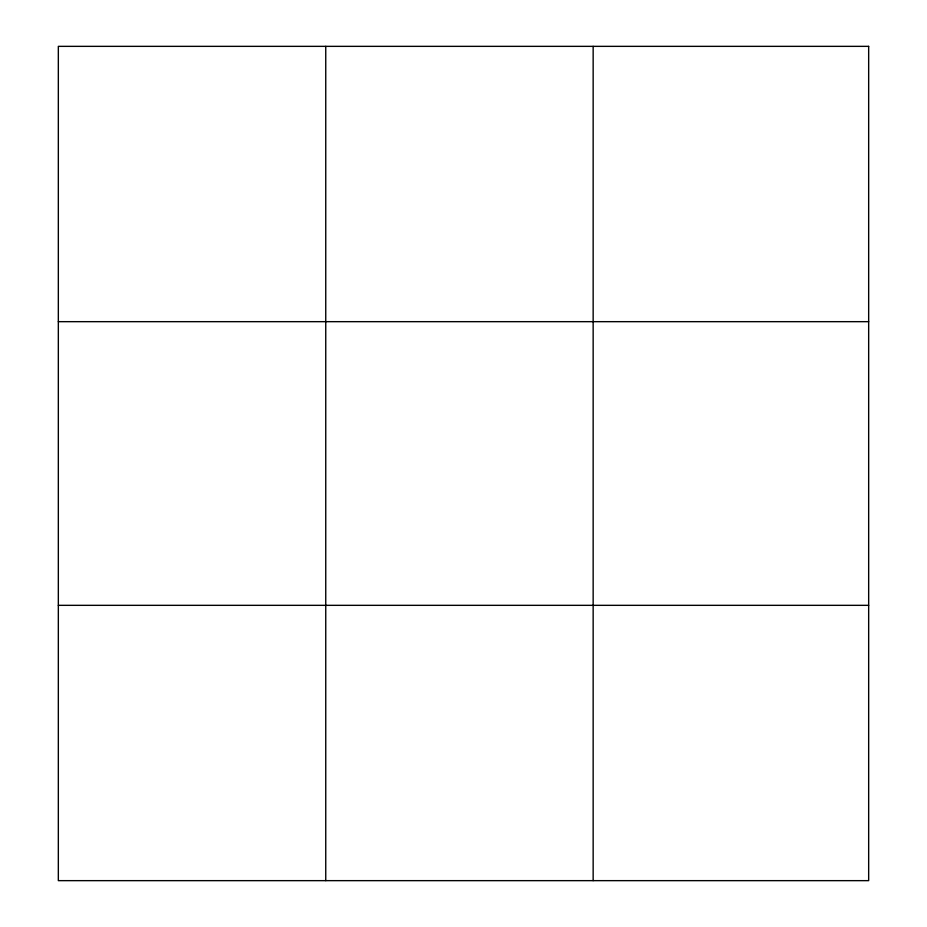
<?xml version="1.0" encoding="UTF-8"?>
<svg xmlns="http://www.w3.org/2000/svg" width="927" height="927" viewBox="0 0 927 927"><rect width="100%" height="100%" fill="white"/><g stroke="black" fill="none" stroke-linecap="round" stroke-linejoin="round"><path stroke-width="1.39" d="M325.748 46.35L325.748 880.65M593.153 46.35L593.153 880.65M58.331 321.669L868.669 321.669M58.331 605.331L868.669 605.331M868.669 46.35L868.669 880.65L58.331 880.65L58.331 46.35L868.669 46.35"/></g></svg>
